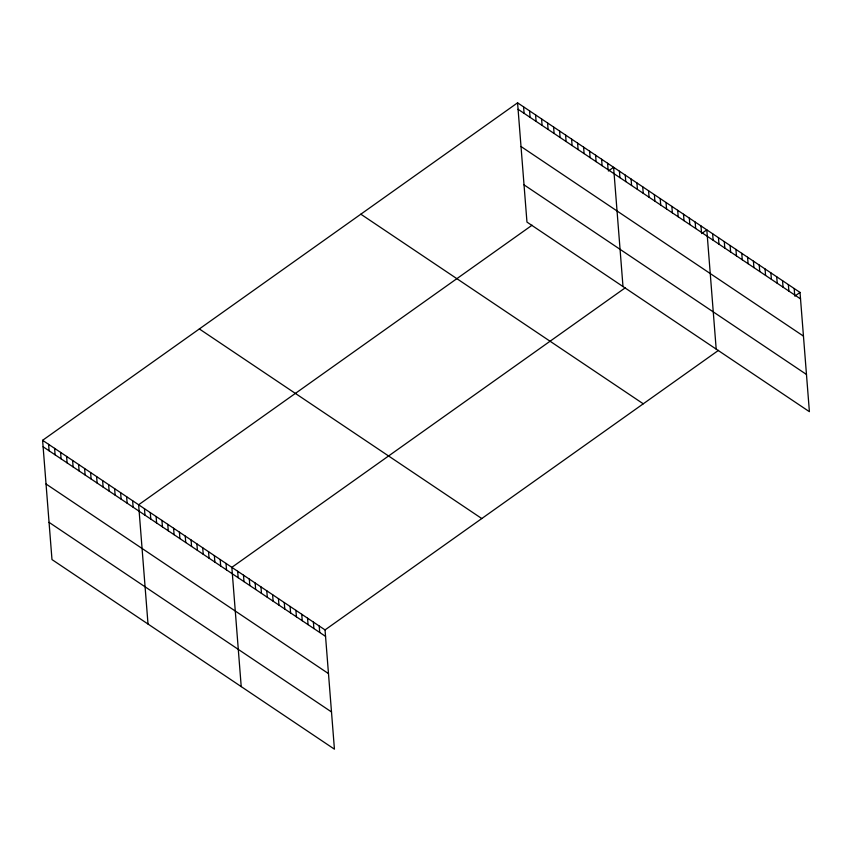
<?xml version="1.0" encoding="UTF-8"?>
<svg xmlns="http://www.w3.org/2000/svg" width="852" height="852" viewBox="0 0 852 852"><rect width="100%" height="100%" fill="white"/><g stroke="black" fill="none" stroke-linecap="round" stroke-linejoin="round"><path stroke-width="1.28" d="M42.6 440.314L325.038 629.916L334.431 749.174L51.983 559.572L42.6 440.314L517.569 102.826L800.017 292.428L809.4 411.686L526.962 222.084L517.569 102.826M532.095 225.205L138.631 504.778L148.014 624.037M608.381 171.007L613.6 167.29L622.993 286.549M625.304 287.774L231.84 567.347L241.222 686.606M701.579 233.576L706.809 229.859L716.191 349.118M325.038 629.916L718.513 350.342M794.788 296.145L800.017 292.428M518.08 109.29L800.518 298.892M521.009 146.512L803.457 336.114M524.033 184.863L806.471 374.465M360.833 214.193L643.271 403.805M199.336 328.936L481.785 518.548M43.111 446.778L325.549 636.38M46.04 484L328.478 673.602M49.054 522.351L331.503 711.952M794.192 288.519L794.692 294.984M788.366 284.611L788.877 291.075M782.541 280.702L783.052 287.167M776.715 276.793L777.226 283.258M770.89 272.874L771.401 279.339M765.064 268.966L765.575 275.43M759.238 265.057L759.75 271.522M753.413 261.149L753.924 267.613M747.587 257.24L748.099 263.705M741.762 253.321L742.273 259.785M735.936 249.412L736.447 255.877M730.111 245.504L730.622 251.968M724.285 241.595L724.796 248.06M718.46 237.687L718.971 244.151M712.634 233.767L713.145 240.232M700.983 225.95L701.494 232.415M695.157 222.042L695.669 228.506M689.332 218.133L689.843 224.598M683.506 214.214L684.018 220.679M677.681 210.306L678.192 216.77M671.855 206.397L672.366 212.862M666.03 202.488L666.541 208.953M660.204 198.58L660.715 205.044M654.379 194.661L654.89 201.125M648.553 190.752L649.064 197.217M642.727 186.844L643.239 193.308M636.902 182.935L637.413 189.4M631.076 179.026L631.588 185.491M625.251 175.107L625.762 181.572M619.425 171.199L619.937 177.663M607.604 163.264L608.104 169.729M601.597 159.228L602.108 165.693M595.601 155.202L596.102 161.667M589.595 151.177L590.106 157.641M583.588 147.14L584.099 153.605M577.592 143.115L578.103 149.579M571.586 139.089L572.097 145.554M565.59 135.053L566.101 141.517M559.583 131.027L560.094 137.491M553.587 127.001L554.088 133.466M547.58 122.965L548.092 129.429M541.584 118.939L542.085 125.404M535.578 114.913L536.089 121.378M529.571 110.877L530.082 117.342M523.575 106.851L524.087 113.316M319.212 626.007L319.724 632.472M313.387 622.098L313.898 628.563M307.561 618.19L308.073 624.654M301.736 614.281L302.247 620.746M295.91 610.362L296.421 616.827M290.095 606.454L290.596 612.918M284.27 602.545L284.77 609.01M278.444 598.636L278.945 605.101M272.619 594.728L273.119 601.182M266.793 590.809L267.294 597.273M260.968 586.9L261.468 593.365M255.142 582.992L255.643 589.456M249.316 579.083L249.817 585.548M243.491 575.164L243.991 581.628M237.665 571.255L238.166 577.72M226.014 563.438L226.515 569.903M220.189 559.53L220.689 565.994M214.363 555.611L214.864 562.075M208.538 551.702L209.049 558.167M202.712 547.793L203.223 554.258M196.887 543.885L197.398 550.349M191.061 539.976L191.572 546.441M185.235 536.057L185.747 542.522M179.41 532.149L179.921 538.613M173.584 528.24L174.096 534.705M167.759 524.331L168.27 530.796M161.933 520.423L162.444 526.887M156.108 516.504L156.619 522.968M150.282 512.595L150.793 519.06M144.457 508.687L144.968 515.151M132.624 500.752L133.136 507.217M126.629 496.716L127.14 503.181M120.622 492.69L121.133 499.155M114.626 488.665L115.126 495.129M108.619 484.628L109.131 491.093M102.623 480.603L103.124 487.067M96.617 476.577L97.128 483.041M90.61 472.54L91.121 479.005M84.614 468.515L85.125 474.979M78.608 464.489L79.119 470.954M72.612 460.453L73.123 466.917M66.605 456.427L67.116 462.892M60.609 452.401L61.11 458.866M54.603 448.365L55.114 454.83M48.607 444.339L49.107 450.804"/></g></svg>
